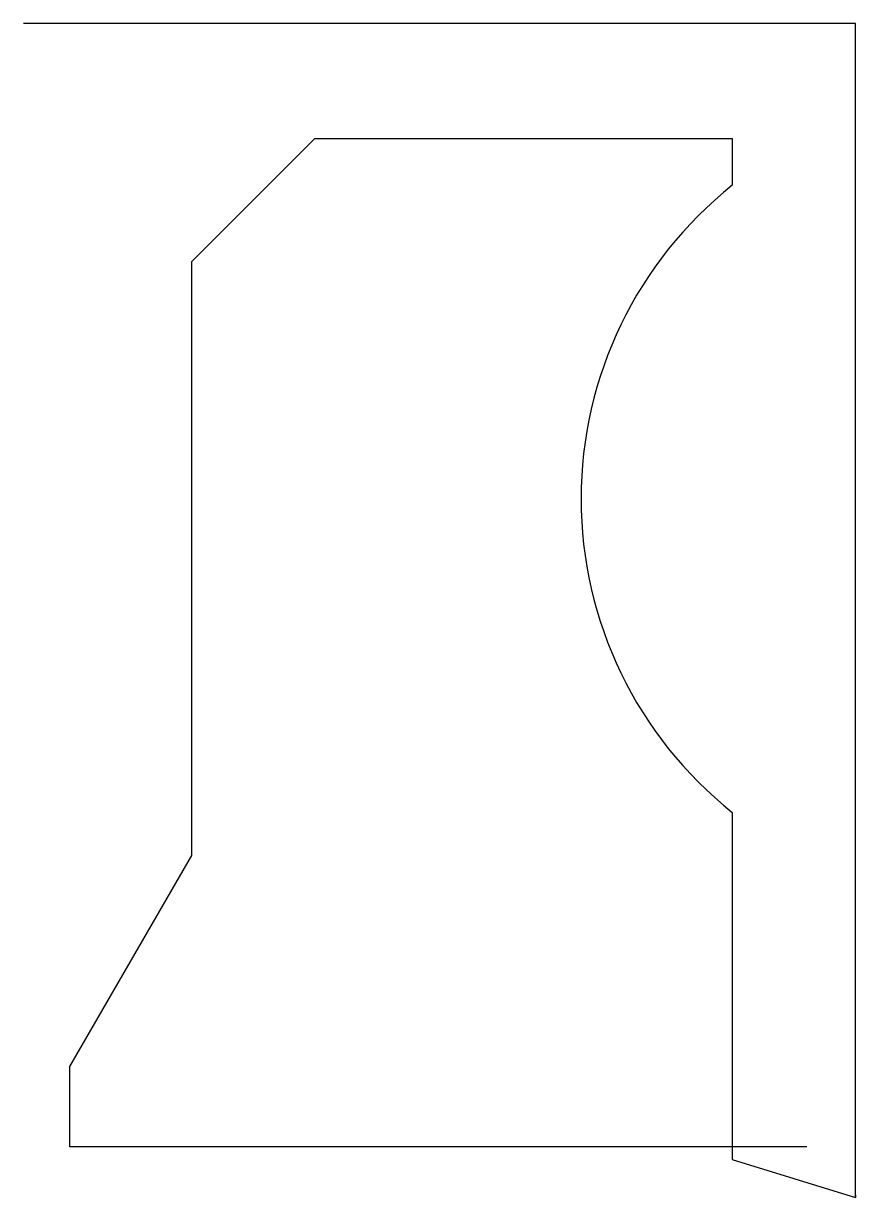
# Model space of a CAD drawing. Header units: metres. Extents: x 252 to 593, y 0 to 481.
import ezdxf

# ---------------------------------------------------------------- set-up
doc = ezdxf.new("R2010")
doc.units = ezdxf.units.M

msp = doc.modelspace()

# ---------------------------------------------------------------- linework, layer by layer
at = {"layer": 'TOOL_0'}
for p, q in [((252.704, 481.358), (251.704, 481.358)), ((592.777, 481.358), (252.704, 481.358)), ((592.777, 1), (592.777, 481.358)), ((320.754, 383.775), (371.193, 434.214)), ((371.193, 434.214), (542.254, 434.214)), ((542.254, 434.214), (542.254, 415.006)), ((320.754, 140.268), (320.754, 383.775)), ((542.254, 157.922), (542.254, 20.714)), ((270.754, 53.665), (320.754, 140.268)), ((270.754, 20.714), (270.754, 53.665)), ((542.254, 20.714), (270.754, 20.714)), ((572.856, 20.714), (542.254, 20.714)), ((542.254, 20.714), (542.254, 15.639)), ((542.254, 15.639), (592.777, 0)), ((592.777, 0), (592.777, 1)), ((592.777, 1), (592.777, 0)), ((592.777, 0), (592.777, 1))]:
    msp.add_line(p, q, dxfattribs=at)
msp.add_arc((644.517, 286.464), 164.258, 128.50439, 231.49561, dxfattribs=at)

doc.saveas('drawing.dxf')
